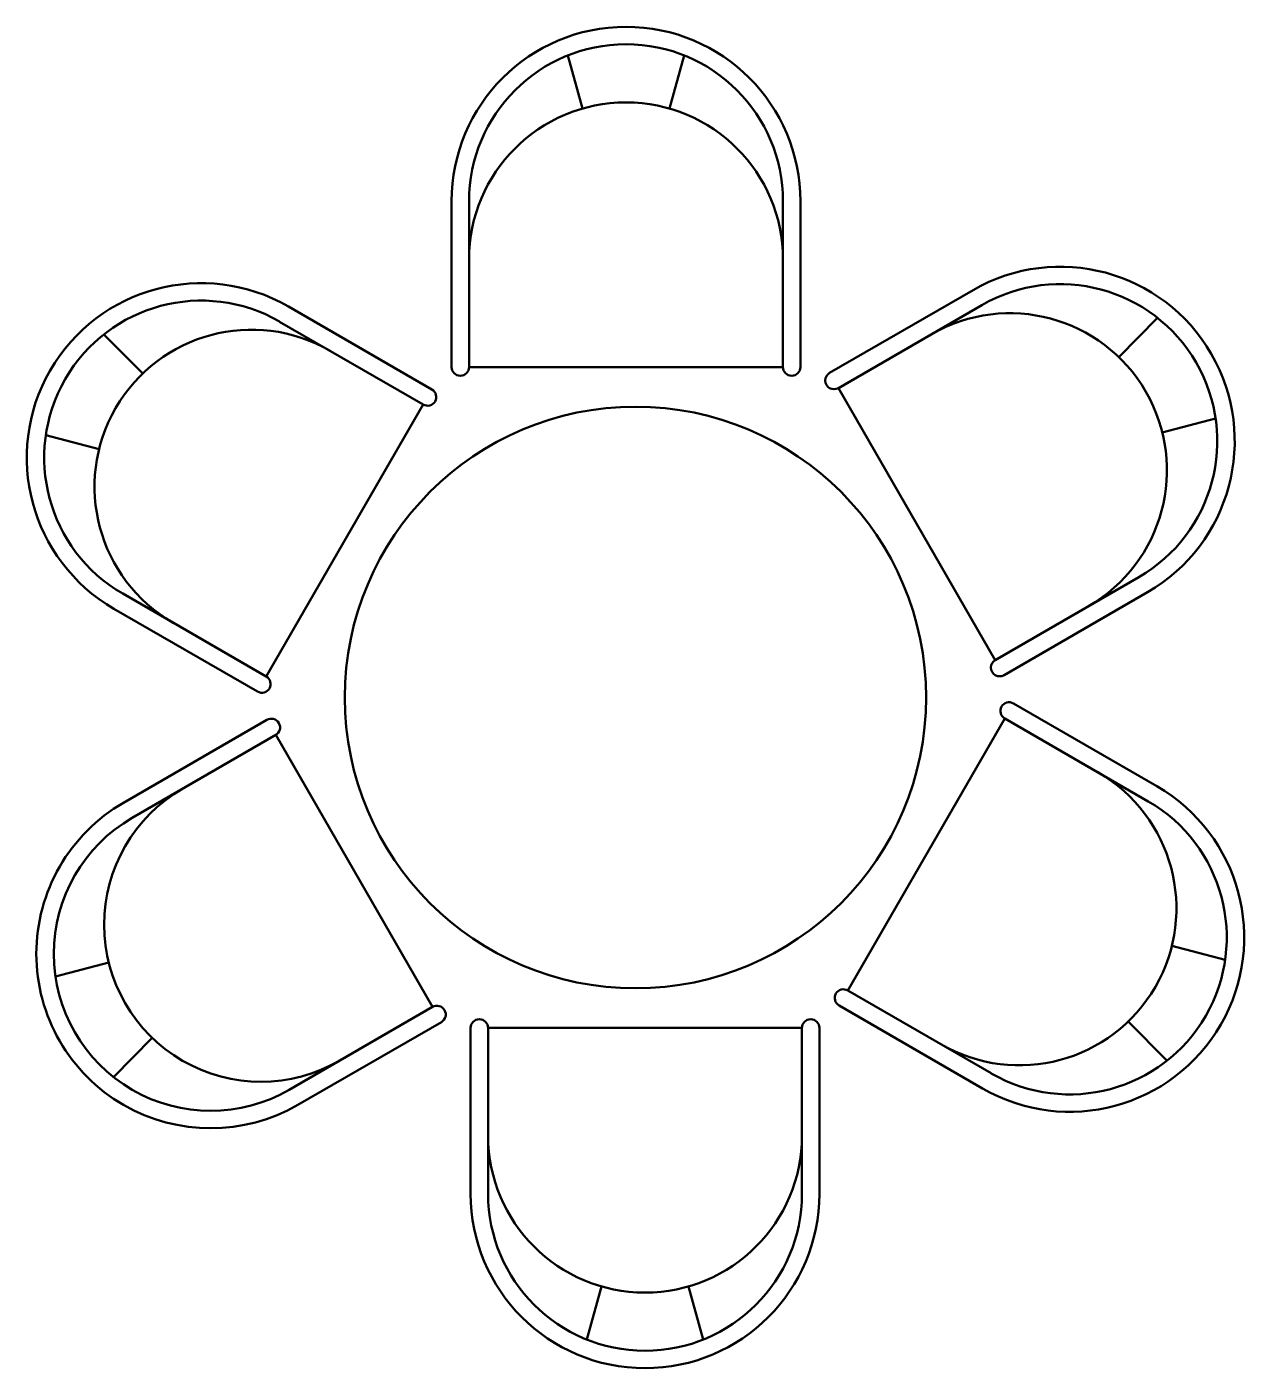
# Model space of a CAD drawing. Header units: millimetres. Extents: x 541 to 2635, y -1056 to 1250.
import ezdxf

# ---------------------------------------------------------------- set-up
doc = ezdxf.new("R2010")
doc.units = ezdxf.units.MM
doc.header["$LTSCALE"] = 0.4
doc.layers.add('粗实线', color=7, linetype='Continuous', lineweight=50)

msp = doc.modelspace()

# ---------------------------------------------------------------- linework, layer by layer
at = {"layer": '粗实线'}
for p, q in [((1497, 1109.6), (1472, 1201)), ((1647, 1109.6), (1672, 1201)), ((1272, 665.2), (1272, 950.2)), ((1302, 665.2), (1302, 950.2)), ((1842, 665.2), (1842, 950.2)), ((1872, 665.2), (1872, 950.2)), ((1922.3, 655), (2169.1, 797.5)), ((1238.1, 626.7), (991.2, 769.2)), ((1937.3, 629), (2184.1, 771.5)), ((1223.1, 600.7), (976.2, 743.2)), ((2419.6, 682.4), (2486.3, 749.7)), ((740.7, 654.1), (674, 721.4)), ((1842, 665.2), (1302, 665.2)), ((2207.3, 161.4), (1937.3, 629)), ((1223.1, 600.7), (953.1, 133.1)), ((2494.6, 552.5), (2586.3, 576.5)), ((665.7, 524.1), (574, 548.2)), ((2207.3, 161.4), (2454.1, 303.9)), ((2222.3, 135.4), (2469.1, 277.9)), ((953.1, 133.1), (706.2, 275.6)), ((938.1, 107.1), (691.2, 249.6)), ((2238.6, 86.8), (2485.4, -55.7)), ((954.4, 58.5), (707.6, -84)), ((1953.6, -406.8), (2223.6, 60.8)), ((2223.6, 60.8), (2470.4, -81.7)), ((969.4, 32.5), (722.6, -110)), ((969.4, 32.5), (1239.4, -435.1)), ((2510.9, -330.3), (2602.6, -354.3)), ((682.1, -358.6), (590.4, -382.6)), ((1953.6, -406.8), (2200.4, -549.3)), ((1239.4, -435.1), (992.6, -577.6)), ((1938.6, -432.8), (2185.4, -575.3)), ((1254.4, -461.1), (1007.6, -603.6)), ((2435.9, -460.2), (2502.6, -527.5)), ((1304.7, -471.3), (1304.7, -756.3)), ((1334.7, -471.3), (1334.7, -756.3)), ((1334.7, -471.3), (1874.7, -471.3)), ((1874.7, -471.3), (1874.7, -756.3)), ((1904.7, -471.3), (1904.7, -756.3)), ((757.1, -488.5), (690.4, -555.8)), ((1529.7, -915.7), (1504.7, -1007.1)), ((1679.7, -915.7), (1704.7, -1007.1))]:
    msp.add_line(p, q, dxfattribs=at)
msp.add_circle((1588.3, 96.9), 500, dxfattribs=at)
for centre, radius, start, end in [((1572, 950.2), 300, 0, 180), ((1572, 950.2), 270, 0, 180), ((1572, 850.2), 270, 0, 180), ((2319.1, 537.7), 300, 300, 120), ((841.2, 509.4), 300, 60, 240), ((2319.1, 537.7), 270, 300, 120), ((841.2, 509.4), 270, 60, 240), ((2232.5, 487.7), 270, 300, 120), ((927.8, 459.4), 270, 60, 240), ((1287, 665.2), 15, 180, 0), ((1857, 665.2), 15, 180, 0), ((1929.8, 642), 15, 120, 300), ((1230.6, 613.7), 15, 240, 60), ((2214.8, 148.4), 15, 120, 300), ((945.6, 120.1), 15, 240, 60), ((2231.1, 73.8), 15, 60, 240), ((961.9, 45.5), 15, 300, 120), ((2248.8, -265.5), 270, 240, 60), ((944.2, -293.8), 270, 120, 300), ((2335.4, -315.5), 300, 240, 60), ((857.6, -343.8), 300, 120, 300), ((2335.4, -315.5), 270, 240, 60), ((857.6, -343.8), 270, 120, 300), ((1946.1, -419.8), 15, 60, 240), ((1246.9, -448.1), 15, 300, 120), ((1319.7, -471.3), 15, 0, 180), ((1889.7, -471.3), 15, 0, 180), ((1604.7, -656.3), 270, 180, 0), ((1604.7, -756.3), 300, 180, 0), ((1604.7, -756.3), 270, 180, 0)]:
    msp.add_arc(centre, radius, start, end, dxfattribs=at)

doc.saveas('drawing.dxf')
